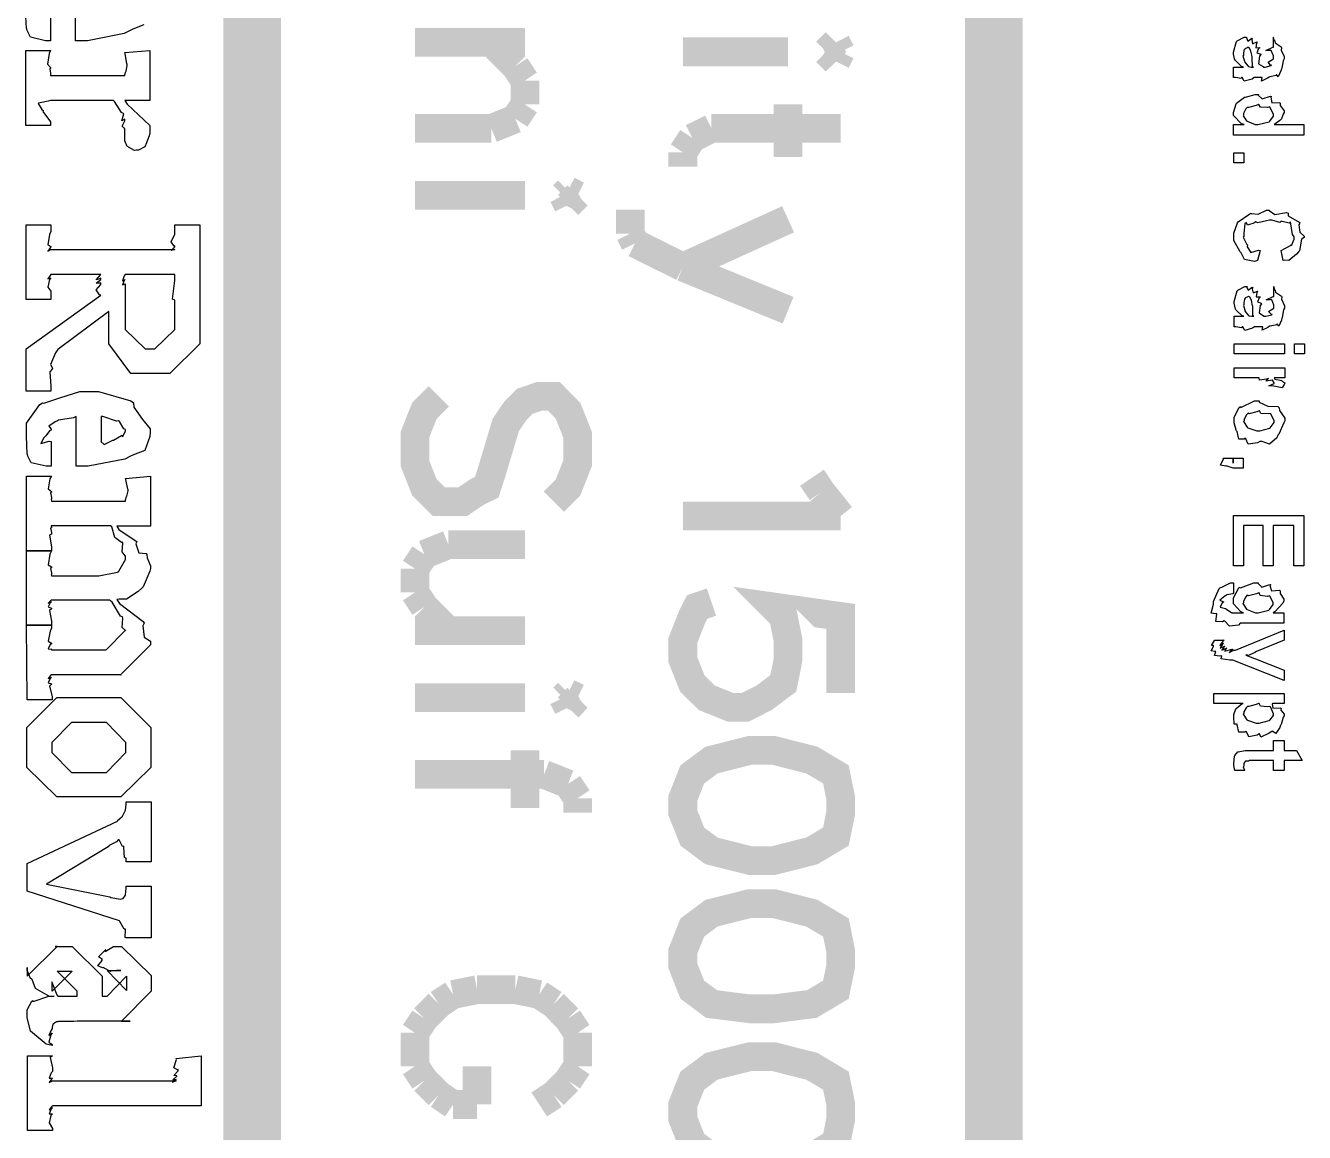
# Model space of a CAD drawing. Extents: x 0.1 to 11.6, y 0.3 to 16.2.
# Drawn here: x 1.2827 to 1.7282, y 1.3203 to 1.7058 of the extents above; entities that cross this region are included whole.
import ezdxf

# ---------------------------------------------------------------- set-up
doc = ezdxf.new("R2010")
doc.units = 0
doc.header["$MEASUREMENT"] = 0

msp = doc.modelspace()

# ---------------------------------------------------------------- linework, layer by layer
at = {"color": 0}
for points, const_width in [([(1.36165, 0.53169), (1.36165, 4.18001)], 0.02), ([(1.62001, 0.53169), (1.62001, 4.18001)], 0.02), ([(1.41835, 1.69997), (1.45665, 1.69997)], 0.01), ([(1.44499, 1.69997), (1.45335, 1.69168)], 0.01), ([(1.565, 1.69997), (1.56168, 1.69667)], 0.01), ([(1.56668, 1.69667), (1.565, 1.69997)], 0.01), ([(1.54833, 1.69667), (1.51167, 1.69667)], 0.01), ([(1.56168, 1.69667), (1.565, 1.69331)], 0.01), ([(1.565, 1.69331), (1.56668, 1.69667)], 0.01), ([(1.45335, 1.69168), (1.45665, 1.68668)], 0.01), ([(1.45665, 1.68668), (1.45665, 1.67833)], 0.01), ([(1.45665, 1.67833), (1.45335, 1.67333)], 0.01), ([(1.54833, 1.67833), (1.54833, 1.66)], 0.01), ([(1.44499, 1.66997), (1.41835, 1.66997)], 0.01), ([(1.45335, 1.67333), (1.44499, 1.66997)], 0.01), ([(1.52165, 1.66997), (1.51497, 1.66667)], 0.01), ([(1.56668, 1.66997), (1.52165, 1.66997)], 0.01), ([(1.51497, 1.66667), (1.51167, 1.66168)], 0.01), ([(1.51167, 1.66168), (1.51167, 1.65668)], 0.01), ([(1.47168, 1.64833), (1.47, 1.64665)], 0.01), ([(1.47499, 1.64665), (1.47168, 1.64833)], 0.01), ([(1.45665, 1.64665), (1.41835, 1.64665)], 0.01), ([(1.47, 1.64665), (1.47168, 1.64333)], 0.01), ([(1.47168, 1.64333), (1.47499, 1.64665)], 0.01), ([(1.49333, 1.63336), (1.49333, 1.64165)], 0.01), ([(1.54833, 1.63835), (1.51167, 1.62169)], 0.01), ([(1.49501, 1.62999), (1.49333, 1.63336)], 0.01), ([(1.51167, 1.62169), (1.49501, 1.62999)], 0.01), ([(1.54833, 1.60667), (1.51167, 1.62169)], 0.01), ([(1.46669, 1.53999), (1.47168, 1.54497), (1.47499, 1.55333), (1.47499, 1.56332), (1.47168, 1.57167), (1.46669, 1.57667), (1.46164, 1.57667), (1.45665, 1.57497), (1.45335, 1.57167), (1.44997, 1.56668), (1.44499, 1.55003), (1.44336, 1.54497), (1.44, 1.54335), (1.435, 1.53999), (1.42665, 1.53999), (1.42165, 1.54497), (1.41835, 1.55333), (1.41835, 1.56332), (1.42165, 1.57167), (1.42665, 1.57667)], 0.01), ([(1.55664, 1.54833), (1.56, 1.54335)], 0.01), ([(1.56, 1.54335), (1.56668, 1.535)], 0.01), ([(1.56668, 1.535), (1.51167, 1.535)], 0.01), ([(1.43001, 1.52501), (1.42165, 1.52165)], 0.01), ([(1.45665, 1.52501), (1.43001, 1.52501)], 0.01), ([(1.42165, 1.52165), (1.41835, 1.51665)], 0.01), ([(1.41835, 1.51665), (1.41835, 1.50836)], 0.01), ([(1.41835, 1.50836), (1.42165, 1.50331)], 0.01), ([(1.56668, 1.47331), (1.56668, 1.5), (1.54335, 1.50331), (1.54665, 1.5), (1.54833, 1.49164), (1.54833, 1.48497), (1.54665, 1.47667), (1.53999, 1.47168), (1.53331, 1.46832), (1.52832, 1.46832), (1.52001, 1.47168), (1.51497, 1.47667), (1.51167, 1.48497), (1.51167, 1.49164), (1.51497, 1.5), (1.51665, 1.50331), (1.52165, 1.50499)], 0.01), ([(1.42165, 1.50331), (1.43001, 1.49501)], 0.01), ([(1.45665, 1.49501), (1.41835, 1.49501)], 0.01), ([(1.45665, 1.47168), (1.41835, 1.47168)], 0.01), ([(1.47168, 1.47331), (1.47, 1.47168)], 0.01), ([(1.47, 1.47168), (1.47168, 1.46832)], 0.01), ([(1.47499, 1.47168), (1.47168, 1.47331)], 0.01), ([(1.47168, 1.46832), (1.47499, 1.47168)], 0.01), ([(1.45665, 1.45335), (1.45665, 1.43332)], 0.01), ([(1.46332, 1.44499), (1.41835, 1.44499)], 0.01), ([(1.47168, 1.44168), (1.46332, 1.44499)], 0.01), ([(1.47499, 1.43668), (1.47168, 1.44168)], 0.01), ([(1.47499, 1.43164), (1.47499, 1.43668)], 0.01), ([(1.43164, 1.36833), (1.42665, 1.36502)], 0.01), ([(1.44, 1.37001), (1.43164, 1.36833)], 0.01), ([(1.45335, 1.37001), (1.44, 1.37001)], 0.01), ([(1.46164, 1.36833), (1.45335, 1.37001)], 0.01), ([(1.46669, 1.36502), (1.46164, 1.36833)], 0.01), ([(1.42665, 1.36502), (1.42165, 1.35997)], 0.01), ([(1.47168, 1.35997), (1.46669, 1.36502)], 0.01), ([(1.42165, 1.35997), (1.41835, 1.35498)], 0.01), ([(1.47499, 1.35498), (1.47168, 1.35997)], 0.01), ([(1.41835, 1.35498), (1.41835, 1.34332)], 0.01), ([(1.47499, 1.34332), (1.47499, 1.35498)], 0.01), ([(1.41835, 1.34332), (1.42165, 1.33832)], 0.01), ([(1.44, 1.33002), (1.44, 1.34332)], 0.01), ([(1.47168, 1.33832), (1.47499, 1.34332)], 0.01), ([(1.42165, 1.33832), (1.42665, 1.33333)], 0.01), ([(1.46669, 1.33333), (1.47168, 1.33832)], 0.01), ([(1.42665, 1.33333), (1.43164, 1.33002)], 0.01), ([(1.46164, 1.33002), (1.46669, 1.33333)], 0.01), ([(1.43164, 1.33002), (1.44, 1.33002)], 0.01)]:
    msp.add_lwpolyline(points, dxfattribs=dict(at, const_width=const_width))
for points in [[(1.32395, 1.70606), (1.3201, 1.70454), (1.31896, 1.704), (1.31706, 1.70301), (1.30431, 1.70053), (1.30008, 1.70053), (1.30008, 1.71789)], [(1.2914, 1.70921), (1.2914, 1.70053), (1.28966, 1.70053), (1.2844, 1.70172), (1.28326, 1.7041), (1.28315, 1.70464), (1.28304, 1.70475), (1.28272, 1.71104)]]:
    msp.add_lwpolyline(points, dxfattribs=at)
for points in [[(1.70697, 1.69135), (1.70632, 1.69157), (1.70426, 1.69353), (1.70415, 1.69374), (1.704, 1.69379), (1.7035, 1.6959), (1.7035, 1.69656), (1.7035, 1.69656), (1.70458, 1.70025), (1.70481, 1.70047), (1.70481, 1.70047), (1.70725, 1.70176), (1.70806, 1.70176), (1.70796, 1.7015), (1.7085, 1.70042), (1.70985, 1.70144), (1.71001, 1.70133), (1.70985, 1.70096), (1.71012, 1.69949), (1.71164, 1.70014), (1.71175, 1.70003), (1.71149, 1.69965), (1.71121, 1.69808), (1.71257, 1.69819), (1.71262, 1.69808), (1.71224, 1.69781), (1.71164, 1.69635), (1.713, 1.6959), (1.71306, 1.69569), (1.71257, 1.69515), (1.71224, 1.69254), (1.71382, 1.69157), (1.71392, 1.69135), (1.71392, 1.69135), (1.71457, 1.69135), (1.71457, 1.69135), (1.71457, 1.69135), (1.71664, 1.69189), (1.71674, 1.692), (1.71642, 1.69206), (1.71556, 1.69303), (1.71739, 1.69422), (1.71739, 1.69461), (1.71739, 1.69526), (1.71664, 1.6971), (1.71653, 1.69721), (1.7161, 1.6971), (1.71474, 1.6971), (1.71713, 1.69825), (1.71739, 1.69829), (1.71739, 1.70176), (1.71733, 1.7015), (1.71761, 1.70058), (1.71783, 1.70047), (1.71799, 1.69982), (1.72006, 1.69835), (1.72021, 1.69808), (1.72011, 1.69726), (1.72108, 1.69499), (1.72108, 1.69418), (1.72076, 1.69358), (1.72032, 1.69092), (1.72021, 1.69069), (1.72, 1.69), (1.71907, 1.68793), (1.71847, 1.68875), (1.71847, 1.68875), (1.71838, 1.68843), (1.7161, 1.68793), (1.71588, 1.68788), (1.71528, 1.68744), (1.71326, 1.68647), (1.71349, 1.68767), (1.71349, 1.68767), (1.71067, 1.68767), (1.70996, 1.68718), (1.70725, 1.68642), (1.70654, 1.68767), (1.70632, 1.68767), (1.70611, 1.68739), (1.70415, 1.68767), (1.7035, 1.68767), (1.7035, 1.69135), (1.70437, 1.69135), (1.70632, 1.69135), (1.70697, 1.69135)], [(1.71044, 1.69135), (1.71007, 1.69146), (1.71001, 1.69461), (1.71001, 1.69504), (1.70996, 1.69504), (1.70958, 1.69689), (1.70958, 1.697), (1.70958, 1.697), (1.70899, 1.69803), (1.70893, 1.69808), (1.70888, 1.69808), (1.70856, 1.69829), (1.7085, 1.69829), (1.70828, 1.69808), (1.70746, 1.69775), (1.70742, 1.69764), (1.70714, 1.69726), (1.70697, 1.69596), (1.70697, 1.69547), (1.70676, 1.69515), (1.70731, 1.69347), (1.70742, 1.69331), (1.70731, 1.69319), (1.70861, 1.69168), (1.70871, 1.69157), (1.70871, 1.69157), (1.70969, 1.69135), (1.71001, 1.69135), (1.71044, 1.69135)], [(1.32596, 1.67974), (1.31728, 1.67974), (1.31814, 1.67844), (1.32596, 1.67096), (1.32596, 1.66846), (1.32579, 1.66738), (1.32465, 1.66444), (1.32444, 1.66411), (1.32422, 1.66357), (1.3221, 1.66238), (1.3214, 1.66238), (1.32069, 1.66233), (1.31858, 1.66347), (1.31836, 1.66368), (1.31814, 1.66368), (1.31728, 1.66564), (1.31728, 1.66629), (1.31728, 1.66629), (1.31728, 1.66906), (1.31728, 1.66997), (1.31722, 1.66997), (1.31641, 1.67074), (1.31728, 1.67264), (1.31728, 1.67324), (1.31711, 1.67307), (1.3163, 1.67264), (1.31689, 1.67503), (1.31684, 1.67518), (1.31613, 1.67551), (1.31375, 1.67936), (1.31337, 1.67974), (1.29145, 1.67974), (1.29058, 1.67947), (1.28782, 1.67887), (1.28722, 1.67876), (1.28711, 1.67865), (1.28706, 1.67865), (1.28841, 1.6766), (1.28885, 1.67626), (1.28874, 1.67583), (1.29145, 1.67225), (1.29145, 1.67106), (1.28277, 1.67106), (1.28277, 1.6971), (1.29145, 1.6971), (1.29091, 1.69607), (1.29031, 1.69239), (1.29145, 1.69125), (1.29145, 1.69081), (1.29118, 1.69069), (1.29145, 1.68918), (1.29145, 1.68864), (1.29145, 1.68864), (1.29145, 1.68842), (1.29145, 1.68842), (1.31728, 1.68842), (1.31728, 1.68842), (1.31728, 1.68858), (1.31728, 1.68864), (1.31728, 1.68864), (1.3176, 1.68983), (1.31771, 1.68994), (1.31771, 1.68994), (1.31814, 1.69189), (1.31814, 1.69254), (1.31798, 1.69254), (1.31738, 1.69613), (1.31728, 1.69644), (1.32596, 1.6971), (1.32596, 1.68212), (1.32596, 1.67974)], [(1.7035, 1.67139), (1.70719, 1.67139), (1.70628, 1.6716), (1.7035, 1.67453), (1.7035, 1.67551), (1.7035, 1.67551), (1.70437, 1.67854), (1.70458, 1.67876), (1.70458, 1.67876), (1.70731, 1.68083), (1.70762, 1.68093), (1.70762, 1.68093), (1.71104, 1.68181), (1.71218, 1.68181), (1.71208, 1.68158), (1.71349, 1.68033), (1.71642, 1.68126), (1.71674, 1.68115), (1.71647, 1.68088), (1.71679, 1.67893), (1.71957, 1.67904), (1.71978, 1.67876), (1.71978, 1.67796), (1.72108, 1.67617), (1.72108, 1.67551), (1.72076, 1.67497), (1.72017, 1.67329), (1.72, 1.67312), (1.71963, 1.67279), (1.71783, 1.6715), (1.71761, 1.67139), (1.72803, 1.67139), (1.72803, 1.66769), (1.7035, 1.66769), (1.7035, 1.67139)], [(1.71218, 1.67833), (1.71138, 1.67796), (1.70876, 1.67725), (1.70833, 1.67731), (1.70828, 1.67725), (1.70779, 1.67676), (1.70697, 1.67518), (1.70697, 1.67464), (1.70682, 1.67443), (1.70806, 1.67264), (1.70828, 1.67247), (1.70828, 1.67247), (1.71104, 1.67139), (1.71197, 1.67139), (1.71197, 1.67139), (1.71588, 1.67231), (1.7161, 1.67247), (1.7161, 1.67247), (1.71739, 1.67426), (1.71739, 1.67486), (1.71739, 1.67486), (1.71631, 1.67731), (1.7161, 1.67746), (1.71533, 1.67731), (1.71294, 1.6774), (1.71235, 1.67833), (1.71218, 1.67833)], [(1.70356, 1.66151), (1.70703, 1.66151), (1.70703, 1.65804), (1.70356, 1.65804), (1.70356, 1.66151)], [(1.71272, 1.62744), (1.71186, 1.62397), (1.71083, 1.62369), (1.70731, 1.62435), (1.70611, 1.62668), (1.70578, 1.627), (1.70578, 1.627), (1.70361, 1.63092), (1.70361, 1.63221), (1.70361, 1.63351), (1.70486, 1.6371), (1.70514, 1.63743), (1.70514, 1.63743), (1.70915, 1.64029), (1.70969, 1.64046), (1.70969, 1.6404), (1.71203, 1.64014), (1.71496, 1.64154), (1.71599, 1.64154), (1.71593, 1.64143), (1.71787, 1.64003), (1.722, 1.64068), (1.7225, 1.64046), (1.7225, 1.6396), (1.7264, 1.63737), (1.72661, 1.63699), (1.72624, 1.63644), (1.72656, 1.63385), (1.72814, 1.63249), (1.72814, 1.632), (1.72721, 1.63146), (1.72651, 1.62733), (1.72618, 1.627), (1.72542, 1.62619), (1.72271, 1.62397), (1.72119, 1.62407), (1.72076, 1.62397), (1.72011, 1.62744), (1.72011, 1.62744), (1.72336, 1.62918), (1.72358, 1.62939), (1.72353, 1.62939), (1.72364, 1.62918), (1.72467, 1.63146), (1.72467, 1.63221), (1.72407, 1.63303), (1.72336, 1.63742), (1.72336, 1.63742), (1.72293, 1.63704), (1.72043, 1.63753), (1.72011, 1.63764), (1.71957, 1.63721), (1.71685, 1.63807), (1.71599, 1.63807), (1.715, 1.63775), (1.71192, 1.6371), (1.71132, 1.63747), (1.71121, 1.63742), (1.71056, 1.63704), (1.70833, 1.63628), (1.70806, 1.63715), (1.70796, 1.63721), (1.70742, 1.63678), (1.70708, 1.63351), (1.70708, 1.63243), (1.70682, 1.63217), (1.70817, 1.62961), (1.70839, 1.62939), (1.70828, 1.62879), (1.70958, 1.62679), (1.71224, 1.62754), (1.71272, 1.62744)], [(1.28288, 1.5785), (1.28288, 1.59326), (1.30892, 1.61193), (1.30843, 1.61199), (1.30735, 1.61382), (1.30892, 1.61567), (1.30892, 1.61626), (1.30859, 1.6161), (1.30735, 1.61604), (1.30892, 1.61735), (1.30892, 1.61778), (1.30859, 1.61763), (1.30735, 1.61729), (1.30892, 1.61908), (1.30892, 1.61908), (1.29156, 1.61908), (1.29123, 1.61876), (1.29042, 1.61757), (1.29156, 1.618), (1.29156, 1.618), (1.29107, 1.61735), (1.29042, 1.61469), (1.29156, 1.61328), (1.29156, 1.61279), (1.29156, 1.6104), (1.28288, 1.6104), (1.28288, 1.63644), (1.29156, 1.63644), (1.29156, 1.63406), (1.29107, 1.63303), (1.29042, 1.62944), (1.29156, 1.62885), (1.29156, 1.62864), (1.29123, 1.62836), (1.29042, 1.62722), (1.29156, 1.62776), (1.29156, 1.62776), (1.33474, 1.62776), (1.33442, 1.62767), (1.33344, 1.62744), (1.33474, 1.62869), (1.33474, 1.62907), (1.33453, 1.62901), (1.33344, 1.63043), (1.33474, 1.63319), (1.33474, 1.63406), (1.33474, 1.63644), (1.34343, 1.63644), (1.34343, 1.61214), (1.34343, 1.595), (1.33301, 1.58458), (1.32758, 1.58458), (1.31934, 1.58458), (1.31174, 1.595), (1.31174, 1.60628), (1.29395, 1.59304), (1.29313, 1.59185), (1.2914, 1.58778), (1.29205, 1.58649), (1.29199, 1.5861), (1.29112, 1.58524), (1.29156, 1.58018), (1.29156, 1.5785), (1.28288, 1.5785)], [(1.31738, 1.61908), (1.31711, 1.6186), (1.31652, 1.61686), (1.31738, 1.61735), (1.31738, 1.61735), (1.31711, 1.61697), (1.31652, 1.61546), (1.31738, 1.61583), (1.31738, 1.61583), (1.31738, 1.59999), (1.32433, 1.59326), (1.32628, 1.59326), (1.3278, 1.59326), (1.33474, 1.59999), (1.33474, 1.61019), (1.33393, 1.61057), (1.33474, 1.61697), (1.33474, 1.61908), (1.31738, 1.61908)], [(1.70714, 1.60454), (1.70649, 1.60476), (1.70443, 1.60671), (1.70432, 1.60693), (1.70415, 1.60699), (1.70367, 1.6091), (1.70367, 1.60975), (1.70367, 1.60975), (1.70475, 1.61344), (1.70497, 1.61365), (1.70497, 1.61365), (1.70742, 1.61496), (1.70822, 1.61496), (1.70811, 1.61469), (1.70865, 1.61361), (1.71001, 1.61464), (1.71018, 1.61453), (1.71001, 1.61415), (1.71029, 1.61268), (1.71181, 1.61333), (1.71192, 1.61322), (1.71164, 1.61285), (1.71138, 1.61128), (1.71272, 1.61137), (1.71278, 1.61126), (1.7124, 1.611), (1.71181, 1.60954), (1.71317, 1.6091), (1.71322, 1.60889), (1.71272, 1.60835), (1.7124, 1.60574), (1.71397, 1.60476), (1.71408, 1.60454), (1.71408, 1.60454), (1.71474, 1.60454), (1.71474, 1.60454), (1.71474, 1.60454), (1.71679, 1.60508), (1.7169, 1.60519), (1.71658, 1.60525), (1.71571, 1.60622), (1.71756, 1.60742), (1.71756, 1.60781), (1.71756, 1.60844), (1.71679, 1.61029), (1.71669, 1.6104), (1.71625, 1.61029), (1.7149, 1.61029), (1.71729, 1.61143), (1.71756, 1.61149), (1.71756, 1.61496), (1.7175, 1.61469), (1.71778, 1.61376), (1.71799, 1.61365), (1.71815, 1.61301), (1.72021, 1.61154), (1.72037, 1.61126), (1.72026, 1.61046), (1.72125, 1.60818), (1.72125, 1.60736), (1.72092, 1.60676), (1.72049, 1.60411), (1.72037, 1.60389), (1.72017, 1.60319), (1.71924, 1.60112), (1.71864, 1.60194), (1.71864, 1.60194), (1.71853, 1.60161), (1.71625, 1.60112), (1.71604, 1.60107), (1.71544, 1.60064), (1.71343, 1.59967), (1.71365, 1.60086), (1.71365, 1.60086), (1.71083, 1.60086), (1.71012, 1.60036), (1.70742, 1.59961), (1.70671, 1.60086), (1.70649, 1.60086), (1.70628, 1.60058), (1.70432, 1.60086), (1.70367, 1.60086), (1.70367, 1.60454), (1.70454, 1.60454), (1.70649, 1.60454), (1.70714, 1.60454)], [(1.71061, 1.60454), (1.71024, 1.60465), (1.71018, 1.60781), (1.71018, 1.60824), (1.71012, 1.60824), (1.70975, 1.61008), (1.70975, 1.61018), (1.70975, 1.61018), (1.70915, 1.61122), (1.7091, 1.61128), (1.70904, 1.61128), (1.70871, 1.61149), (1.70865, 1.61149), (1.70844, 1.61128), (1.70762, 1.61094), (1.70757, 1.61083), (1.70731, 1.61046), (1.70714, 1.60915), (1.70714, 1.60867), (1.70692, 1.60835), (1.70746, 1.60667), (1.70757, 1.6065), (1.70747, 1.60639), (1.70876, 1.60488), (1.70888, 1.60476), (1.70888, 1.60476), (1.70985, 1.60454), (1.71018, 1.60454), (1.71061, 1.60454)], [(1.70367, 1.595), (1.72125, 1.595), (1.72125, 1.59153), (1.70367, 1.59153), (1.70367, 1.595)], [(1.72472, 1.595), (1.72819, 1.595), (1.72819, 1.59153), (1.72472, 1.59153), (1.72472, 1.595)], [(1.70372, 1.58664), (1.72131, 1.58664), (1.72131, 1.58317), (1.71761, 1.58317), (1.71783, 1.58268), (1.72032, 1.58219), (1.72043, 1.58208), (1.72037, 1.58192), (1.72131, 1.58143), (1.72131, 1.58122), (1.72108, 1.58083), (1.72054, 1.57981), (1.72043, 1.57969), (1.71696, 1.58035), (1.71669, 1.58029), (1.71576, 1.58035), (1.71761, 1.58117), (1.71761, 1.58143), (1.71761, 1.58143), (1.71707, 1.58225), (1.71696, 1.58231), (1.71642, 1.58214), (1.71474, 1.58197), (1.71565, 1.58294), (1.71565, 1.58294), (1.71496, 1.58268), (1.71257, 1.58231), (1.7124, 1.58317), (1.7124, 1.58317), (1.70372, 1.58317), (1.70372, 1.58664)], [(1.30035, 1.56967), (1.29937, 1.56922), (1.29422, 1.56842), (1.29384, 1.56814), (1.29302, 1.56782), (1.2908, 1.56624), (1.29167, 1.56526), (1.29167, 1.56489), (1.29102, 1.56467), (1.28982, 1.56288), (1.2895, 1.56272), (1.28906, 1.56217), (1.28809, 1.56022), (1.29091, 1.56108), (1.29167, 1.56099), (1.29167, 1.55231), (1.28993, 1.55231), (1.28467, 1.5535), (1.28353, 1.55588), (1.28342, 1.55642), (1.28331, 1.55653), (1.28299, 1.56282), (1.28299, 1.56489), (1.28299, 1.56728), (1.28765, 1.57379), (1.28863, 1.57443), (1.28912, 1.57428), (1.29465, 1.57617), (1.30165, 1.57835), (1.30404, 1.57835), (1.30811, 1.57835), (1.31934, 1.57508), (1.32031, 1.57443), (1.32048, 1.57292), (1.32346, 1.56863), (1.32617, 1.56538), (1.32617, 1.56424), (1.32606, 1.56267), (1.32422, 1.55783), (1.32037, 1.55632), (1.31923, 1.55578), (1.31733, 1.55479), (1.30458, 1.55231), (1.30035, 1.55231), (1.30035, 1.56967)], [(1.7124, 1.57508), (1.7124, 1.5746), (1.71539, 1.57324), (1.71897, 1.57314), (1.71935, 1.57269), (1.71951, 1.57178), (1.72131, 1.56907), (1.72131, 1.56814), (1.72097, 1.56739), (1.71929, 1.56347), (1.71892, 1.56315), (1.71858, 1.56222), (1.71604, 1.56), (1.71343, 1.56099), (1.71262, 1.56099), (1.71181, 1.56049), (1.70856, 1.56), (1.70774, 1.5619), (1.70742, 1.56207), (1.70719, 1.56179), (1.70535, 1.56179), (1.70475, 1.5644), (1.70458, 1.56467), (1.70437, 1.56494), (1.70372, 1.56739), (1.70372, 1.56814), (1.70372, 1.56939), (1.70551, 1.57281), (1.70589, 1.57314), (1.70606, 1.57281), (1.71078, 1.57508), (1.7124, 1.57508)], [(1.30903, 1.56967), (1.30903, 1.56099), (1.30897, 1.56093), (1.31006, 1.55994), (1.31315, 1.56142), (1.31337, 1.56142), (1.31337, 1.56142), (1.31619, 1.56299), (1.31641, 1.56315), (1.31635, 1.56304), (1.31646, 1.56256), (1.31749, 1.5645), (1.31749, 1.5651), (1.31689, 1.56538), (1.31548, 1.56793), (1.3151, 1.56814), (1.31434, 1.56808), (1.30968, 1.56967), (1.30903, 1.56967)], [(1.7124, 1.57161), (1.71158, 1.57124), (1.70899, 1.57058), (1.70856, 1.57081), (1.7085, 1.57075), (1.70801, 1.57026), (1.70719, 1.56868), (1.70719, 1.56814), (1.70697, 1.56788), (1.70828, 1.56592), (1.7085, 1.56575), (1.7085, 1.56575), (1.71158, 1.56467), (1.71262, 1.56467), (1.71262, 1.56467), (1.7161, 1.5656), (1.71631, 1.56575), (1.71631, 1.56575), (1.71761, 1.56754), (1.71761, 1.56814), (1.71761, 1.56814), (1.71653, 1.57058), (1.71631, 1.57075), (1.71556, 1.57058), (1.71306, 1.57069), (1.71257, 1.57161), (1.7124, 1.57161)], [(1.7034, 1.55513), (1.70687, 1.55513), (1.70687, 1.55165), (1.7034, 1.55165), (1.7034, 1.55165), (1.70133, 1.5524), (1.70122, 1.55251), (1.70079, 1.55235), (1.699, 1.55268), (1.69997, 1.55485), (1.69993, 1.55513), (1.7034, 1.55513), (1.7034, 1.55479), (1.7034, 1.55408), (1.7034, 1.55382), (1.7034, 1.55371), (1.7034, 1.55339), (1.7034, 1.55339), (1.7034, 1.55513)], [(1.31451, 1.53151), (1.31521, 1.53033), (1.32129, 1.52621), (1.32145, 1.5261), (1.32118, 1.52528), (1.32216, 1.52219), (1.32471, 1.52197), (1.32492, 1.52154), (1.32509, 1.5204), (1.32623, 1.51768), (1.32623, 1.51676), (1.32606, 1.51574), (1.32368, 1.51031), (1.32319, 1.50982), (1.32199, 1.50874), (1.31793, 1.50597), (1.31532, 1.50608), (1.31451, 1.50592), (1.31543, 1.5045), (1.32368, 1.49821), (1.32406, 1.49767), (1.32357, 1.49669), (1.324, 1.49278), (1.32623, 1.49143), (1.32623, 1.49094), (1.32623, 1.49007), (1.31581, 1.47965), (1.31603, 1.47965), (1.31017, 1.47965), (1.29172, 1.47965), (1.2914, 1.47939), (1.29058, 1.47835), (1.29172, 1.47879), (1.29172, 1.47879), (1.29134, 1.4784), (1.29058, 1.47689), (1.29172, 1.47656), (1.29172, 1.4764), (1.29107, 1.47569), (1.29194, 1.47217), (1.29194, 1.47097), (1.28326, 1.47097), (1.28304, 1.49701), (1.29172, 1.49701), (1.29172, 1.49593), (1.29123, 1.4949), (1.29058, 1.49137), (1.29172, 1.49072), (1.29172, 1.4905), (1.29134, 1.49018), (1.29058, 1.48867), (1.29172, 1.48861), (1.29172, 1.48856), (1.29167, 1.48856), (1.29172, 1.48833), (1.29172, 1.48833), (1.30821, 1.48833), (1.31082, 1.48833), (1.31755, 1.49528), (1.31755, 1.49506), (1.31749, 1.49506), (1.31641, 1.49621), (1.31662, 1.49946), (1.31646, 1.49983), (1.31581, 1.50011), (1.31283, 1.50493), (1.31234, 1.50549), (1.3119, 1.50569), (1.31017, 1.50569), (1.29172, 1.50569), (1.2914, 1.50547), (1.29058, 1.50467), (1.29172, 1.50504), (1.29172, 1.50504), (1.29134, 1.50472), (1.29058, 1.50336), (1.29172, 1.50288), (1.29172, 1.50265), (1.29102, 1.50211), (1.29172, 1.49832), (1.29172, 1.49701), (1.28304, 1.49701), (1.28304, 1.52285), (1.29172, 1.52285), (1.29118, 1.52175), (1.29058, 1.51796), (1.29172, 1.51725), (1.29172, 1.51699), (1.2914, 1.51676), (1.29172, 1.51514), (1.29172, 1.5146), (1.29167, 1.5146), (1.29172, 1.51415), (1.29172, 1.51415), (1.30821, 1.51417), (1.30821, 1.51417), (1.31478, 1.51546), (1.31516, 1.51568), (1.31516, 1.51574), (1.31755, 1.51981), (1.31755, 1.52111), (1.31744, 1.52111), (1.31641, 1.52246), (1.31662, 1.5255), (1.31646, 1.52587), (1.31619, 1.52571), (1.3138, 1.5275), (1.31272, 1.53119), (1.31234, 1.53153), (1.29172, 1.53153), (1.29161, 1.53153), (1.29172, 1.53103), (1.29172, 1.53088), (1.29145, 1.53071), (1.29172, 1.52924), (1.29172, 1.52869), (1.29107, 1.52832), (1.29172, 1.52425), (1.29172, 1.52285), (1.28304, 1.52285), (1.28304, 1.54889), (1.29172, 1.54889), (1.29118, 1.5479), (1.29058, 1.54443), (1.29172, 1.54357), (1.29172, 1.54324), (1.29145, 1.54308), (1.29172, 1.54144), (1.29172, 1.54085), (1.29167, 1.54085), (1.29172, 1.54021), (1.29172, 1.54021), (1.31755, 1.54019), (1.31755, 1.54019), (1.31755, 1.54053), (1.31755, 1.54064), (1.31755, 1.54064), (1.31787, 1.54183), (1.31798, 1.54194), (1.31798, 1.54194), (1.31841, 1.54372), (1.31841, 1.54432), (1.31831, 1.54432), (1.31765, 1.54768), (1.31755, 1.54801), (1.32623, 1.54887), (1.32623, 1.5339), (1.32623, 1.53151), (1.31451, 1.53151)], [(1.70344, 1.53515), (1.72797, 1.53515), (1.72797, 1.51758), (1.7245, 1.51758), (1.7245, 1.53168), (1.71733, 1.53168), (1.71733, 1.51758), (1.71386, 1.51758), (1.71386, 1.53168), (1.70692, 1.53168), (1.70692, 1.51758), (1.70344, 1.51758), (1.70344, 1.53515)], [(1.70344, 1.51172), (1.70344, 1.50825), (1.70324, 1.50788), (1.70117, 1.50749), (1.70107, 1.50737), (1.70042, 1.50706), (1.69878, 1.50564), (1.69997, 1.50515), (1.69997, 1.50499), (1.69954, 1.50478), (1.69889, 1.50319), (1.70068, 1.50276), (1.70085, 1.50261), (1.70085, 1.50261), (1.70275, 1.5014), (1.70301, 1.50131), (1.70296, 1.50131), (1.70285, 1.50131), (1.70589, 1.50131), (1.70692, 1.50131), (1.70606, 1.50157), (1.70344, 1.50435), (1.70344, 1.50521), (1.70344, 1.50646), (1.7054, 1.50993), (1.70583, 1.51019), (1.70594, 1.50993), (1.71056, 1.51172), (1.71213, 1.51172), (1.71203, 1.5115), (1.71332, 1.51025), (1.71614, 1.51118), (1.71647, 1.51107), (1.71619, 1.51079), (1.71669, 1.5089), (1.71951, 1.50911), (1.71972, 1.5089), (1.71972, 1.50803), (1.72103, 1.50608), (1.72103, 1.50543), (1.72071, 1.50467), (1.71793, 1.50157), (1.71733, 1.50131), (1.72103, 1.50131), (1.72103, 1.49761), (1.70583, 1.49761), (1.70518, 1.49701), (1.70204, 1.49658), (1.70042, 1.49838), (1.70019, 1.49849), (1.69965, 1.49815), (1.69732, 1.49821), (1.69769, 1.50081), (1.6976, 1.50108), (1.69737, 1.50092), (1.69575, 1.50119), (1.6965, 1.50424), (1.6965, 1.50521), (1.6965, 1.50521), (1.69846, 1.50971), (1.69868, 1.50999), (1.69868, 1.50999), (1.69938, 1.51019), (1.70242, 1.51172), (1.70344, 1.51172)], [(1.71235, 1.50825), (1.71149, 1.50786), (1.70876, 1.50722), (1.70828, 1.50743), (1.70822, 1.50737), (1.70774, 1.50689), (1.70692, 1.50532), (1.70692, 1.50478), (1.70671, 1.5045), (1.70801, 1.50256), (1.70822, 1.50239), (1.70822, 1.50239), (1.71115, 1.50131), (1.71213, 1.50131), (1.71213, 1.50131), (1.71582, 1.50222), (1.71604, 1.50239), (1.71604, 1.50239), (1.71733, 1.50418), (1.71733, 1.50478), (1.71733, 1.50478), (1.71625, 1.507), (1.71604, 1.50717), (1.71528, 1.507), (1.71283, 1.50726), (1.71246, 1.50825), (1.71235, 1.50825)], [(1.697, 1.49175), (1.70025, 1.49175), (1.69982, 1.49137), (1.69874, 1.4899), (1.70003, 1.49067), (1.70003, 1.49067), (1.69965, 1.49035), (1.69883, 1.48893), (1.70036, 1.48969), (1.70047, 1.48958), (1.70014, 1.48931), (1.69938, 1.48822), (1.70101, 1.48899), (1.70111, 1.48893), (1.70085, 1.48876), (1.70042, 1.4879), (1.70296, 1.48861), (1.70329, 1.4885), (1.7029, 1.48833), (1.70199, 1.48747), (1.70361, 1.48828), (1.70415, 1.48828), (1.72108, 1.49522), (1.72108, 1.49175), (1.71153, 1.48785), (1.71089, 1.48742), (1.70871, 1.48639), (1.70801, 1.4866), (1.70785, 1.48654), (1.70779, 1.48649), (1.71078, 1.48535), (1.7111, 1.48525), (1.72108, 1.48133), (1.72108, 1.47765), (1.70329, 1.48481), (1.70226, 1.48475), (1.69922, 1.48525), (1.69943, 1.48633), (1.69938, 1.48633), (1.69878, 1.48617), (1.69683, 1.48643), (1.69732, 1.48774), (1.69721, 1.48785), (1.69694, 1.48774), (1.69575, 1.48807), (1.69656, 1.48953), (1.69656, 1.49001), (1.69646, 1.48992), (1.69581, 1.48985), (1.69689, 1.49164), (1.697, 1.49175)], [(1.32633, 1.45437), (1.32633, 1.44743), (1.31592, 1.43722), (1.3055, 1.43722), (1.29357, 1.43722), (1.28315, 1.44743), (1.28315, 1.45481), (1.28315, 1.46132), (1.29357, 1.47174), (1.30442, 1.47174), (1.31592, 1.47174), (1.32633, 1.46132), (1.32633, 1.45437)], [(1.69661, 1.47319), (1.72114, 1.47319), (1.72114, 1.46972), (1.71724, 1.46972), (1.71701, 1.46957), (1.71718, 1.46804), (1.71989, 1.46815), (1.72006, 1.46799), (1.72, 1.46739), (1.72114, 1.46593), (1.72114, 1.46539), (1.72081, 1.4649), (1.72006, 1.4624), (1.71983, 1.46213), (1.71961, 1.46138), (1.71821, 1.45921), (1.71701, 1.46007), (1.71679, 1.45996), (1.71593, 1.45936), (1.71306, 1.45796), (1.71257, 1.4591), (1.71246, 1.4591), (1.71169, 1.45861), (1.70882, 1.45806), (1.70801, 1.45986), (1.70768, 1.45996), (1.70742, 1.45969), (1.7054, 1.45969), (1.70481, 1.46229), (1.70464, 1.46257), (1.70458, 1.46251), (1.70367, 1.46246), (1.70356, 1.465), (1.70356, 1.46582), (1.70356, 1.46582), (1.70426, 1.46783), (1.70443, 1.46799), (1.70443, 1.46799), (1.70654, 1.46963), (1.70682, 1.46972), (1.69661, 1.46972), (1.69661, 1.47319)], [(1.71224, 1.46972), (1.71143, 1.46935), (1.70882, 1.46864), (1.70839, 1.46869), (1.70833, 1.46864), (1.70785, 1.46821), (1.70703, 1.46675), (1.70703, 1.46625), (1.70682, 1.46599), (1.70811, 1.46403), (1.70833, 1.46386), (1.70833, 1.46386), (1.71143, 1.46278), (1.71246, 1.46278), (1.71246, 1.46278), (1.71593, 1.46371), (1.71614, 1.46386), (1.71614, 1.46386), (1.71744, 1.4655), (1.71744, 1.46604), (1.71744, 1.46604), (1.71636, 1.46847), (1.71615, 1.46864), (1.71539, 1.46847), (1.71289, 1.46875), (1.7124, 1.46972), (1.71224, 1.46972)], [(1.31765, 1.45546), (1.31765, 1.45611), (1.31093, 1.46306), (1.30702, 1.46306), (1.29877, 1.46306), (1.29183, 1.45611), (1.29183, 1.45329), (1.29183, 1.45264), (1.29877, 1.44569), (1.3029, 1.44569), (1.31093, 1.44569), (1.31765, 1.45264), (1.31765, 1.45546)], [(1.70746, 1.44635), (1.70399, 1.44635), (1.70399, 1.44635), (1.70356, 1.44814), (1.70356, 1.44874), (1.70356, 1.44874), (1.70389, 1.45139), (1.70399, 1.45156), (1.70399, 1.45156), (1.70497, 1.45281), (1.70508, 1.45285), (1.70508, 1.45285), (1.70751, 1.45329), (1.70833, 1.45329), (1.71744, 1.45329), (1.71744, 1.45676), (1.72114, 1.45676), (1.72114, 1.45329), (1.72547, 1.45329), (1.72743, 1.44982), (1.72114, 1.44982), (1.72114, 1.44635), (1.71744, 1.44635), (1.71744, 1.44982), (1.70899, 1.44982), (1.70876, 1.44965), (1.70774, 1.44965), (1.70768, 1.4496), (1.70757, 1.44943), (1.70725, 1.44906), (1.70725, 1.44894), (1.70708, 1.44874), (1.70703, 1.44808), (1.70703, 1.44786), (1.70687, 1.44764), (1.70736, 1.4465), (1.70746, 1.44635)], [(1.32644, 1.43539), (1.32644, 1.41456), (1.31776, 1.41456), (1.31776, 1.41585), (1.31722, 1.41601), (1.317, 1.4196), (1.31689, 1.41997), (1.31646, 1.41992), (1.31532, 1.42215), (1.31494, 1.42215), (1.31434, 1.42156), (1.31179, 1.42019), (1.31147, 1.41976), (1.28998, 1.40674), (1.31212, 1.4024), (1.31239, 1.40213), (1.31581, 1.40153), (1.31581, 1.40153), (1.31581, 1.40153), (1.31662, 1.40175), (1.31668, 1.40175), (1.31668, 1.40175), (1.31749, 1.40294), (1.31755, 1.40306), (1.31755, 1.40306), (1.31776, 1.40533), (1.31776, 1.40608), (1.32644, 1.40608), (1.32644, 1.38807), (1.31776, 1.38807), (1.31744, 1.38824), (1.31755, 1.391), (1.31755, 1.39111), (1.31711, 1.39106), (1.31559, 1.39372), (1.31538, 1.39393), (1.28326, 1.40435), (1.28326, 1.4139), (1.31473, 1.42865), (1.31462, 1.42882), (1.31635, 1.43029), (1.31646, 1.43039), (1.31646, 1.43039), (1.31744, 1.43235), (1.31755, 1.43257), (1.31755, 1.43257), (1.31776, 1.43468), (1.31776, 1.43539), (1.32644, 1.43539)], [(1.29264, 1.36773), (1.29102, 1.36768), (1.28613, 1.37039), (1.28499, 1.37359), (1.28483, 1.37381), (1.28445, 1.37392), (1.28331, 1.37679), (1.28331, 1.37771), (1.28331, 1.37468), (1.29373, 1.38509), (1.29308, 1.38509), (1.29894, 1.38509), (1.30935, 1.37468), (1.30935, 1.36773), (1.31044, 1.36773), (1.31109, 1.36773), (1.31782, 1.37468), (1.31782, 1.37272), (1.31782, 1.36968), (1.31109, 1.37663), (1.31586, 1.37663), (1.31434, 1.37663), (1.31239, 1.37641), (1.31228, 1.37636), (1.31011, 1.3775), (1.31, 1.37771), (1.30952, 1.3776), (1.30789, 1.37826), (1.30935, 1.38016), (1.30935, 1.38075), (1.30914, 1.3807), (1.30811, 1.3814), (1.31044, 1.38379), (1.31066, 1.38401), (1.31055, 1.3839), (1.31049, 1.38325), (1.31337, 1.38509), (1.31434, 1.38509), (1.31608, 1.38509), (1.3265, 1.37489), (1.3265, 1.37142), (1.3265, 1.36947), (1.31608, 1.35905), (1.31912, 1.35905), (1.31369, 1.35905), (1.30067, 1.35905), (1.29948, 1.35894), (1.29416, 1.35889), (1.29395, 1.35883), (1.29351, 1.35878), (1.29248, 1.35807), (1.29243, 1.35796), (1.29226, 1.35796), (1.29199, 1.35683), (1.29199, 1.35645), (1.29167, 1.3559), (1.29085, 1.35406), (1.29199, 1.35493), (1.29199, 1.35493), (1.29156, 1.35427), (1.29085, 1.35178), (1.29199, 1.35091), (1.29199, 1.35059), (1.28993, 1.35102), (1.2844, 1.35558), (1.28331, 1.3603), (1.28331, 1.36187), (1.28331, 1.36296), (1.28494, 1.366), (1.28527, 1.36621), (1.28537, 1.36594), (1.2908, 1.36773), (1.29264, 1.36773)], [(1.29395, 1.36773), (1.30067, 1.36773), (1.30067, 1.36947), (1.29373, 1.37641), (1.29525, 1.37641), (1.29894, 1.37641), (1.29199, 1.36947), (1.29199, 1.37272), (1.29183, 1.37267), (1.29362, 1.36827), (1.29395, 1.36773)], [(1.34391, 1.32959), (1.29205, 1.32959), (1.29172, 1.32926), (1.29091, 1.32813), (1.29205, 1.32894), (1.29205, 1.32894), (1.29167, 1.3285), (1.29091, 1.32677), (1.29205, 1.32677), (1.29205, 1.32677), (1.2915, 1.32617), (1.29091, 1.32362), (1.29205, 1.32162), (1.29205, 1.32091), (1.28337, 1.32091), (1.28337, 1.34695), (1.29205, 1.34695), (1.29134, 1.34635), (1.29205, 1.34277), (1.29205, 1.34152), (1.29161, 1.34104), (1.29091, 1.33914), (1.29205, 1.33914), (1.29205, 1.33914), (1.29172, 1.33887), (1.29091, 1.33773), (1.29205, 1.33827), (1.29205, 1.33827), (1.33523, 1.33827), (1.33491, 1.33816), (1.33393, 1.33778), (1.33523, 1.33849), (1.33523, 1.3387), (1.33496, 1.3386), (1.33398, 1.3386), (1.33539, 1.3399), (1.33545, 1.34), (1.33523, 1.33995), (1.33442, 1.34012), (1.33588, 1.34169), (1.33588, 1.34218), (1.33561, 1.34207), (1.33431, 1.34283), (1.33534, 1.3457), (1.33523, 1.34608), (1.34391, 1.34695), (1.34391, 1.33198), (1.34391, 1.32959)]]:
    msp.add_lwpolyline(points, close=True, dxfattribs=at)
at = {"color": 0, "const_width": 0.01}
for points in [[(1.56668, 1.43668), (1.565, 1.44499), (1.55664, 1.44997), (1.54335, 1.45335), (1.535, 1.45335), (1.52165, 1.44997), (1.51497, 1.44499), (1.51167, 1.43668), (1.51167, 1.43164), (1.51497, 1.42333), (1.52165, 1.41835), (1.535, 1.41499), (1.54335, 1.41499), (1.55664, 1.41835), (1.565, 1.42333), (1.56668, 1.43164), (1.56668, 1.43668)], [(1.56668, 1.38336), (1.565, 1.39165), (1.55664, 1.39665), (1.54335, 1.40001), (1.535, 1.40001), (1.52165, 1.39665), (1.51497, 1.39165), (1.51167, 1.38336), (1.51167, 1.37831), (1.51497, 1.37001), (1.52165, 1.36502), (1.535, 1.36334), (1.54335, 1.36334), (1.55664, 1.36502), (1.565, 1.37001), (1.56668, 1.37831), (1.56668, 1.38336)], [(1.56668, 1.33002), (1.565, 1.33832), (1.55664, 1.34332), (1.54335, 1.34668), (1.535, 1.34668), (1.52165, 1.34332), (1.51497, 1.33832), (1.51167, 1.33002), (1.51167, 1.32498), (1.51497, 1.31668), (1.52165, 1.31169), (1.535, 1.31), (1.54335, 1.31), (1.55664, 1.31169), (1.565, 1.31668), (1.56668, 1.32498), (1.56668, 1.33002)]]:
    msp.add_lwpolyline(points, close=True, dxfattribs=at)

doc.saveas('drawing.dxf')
